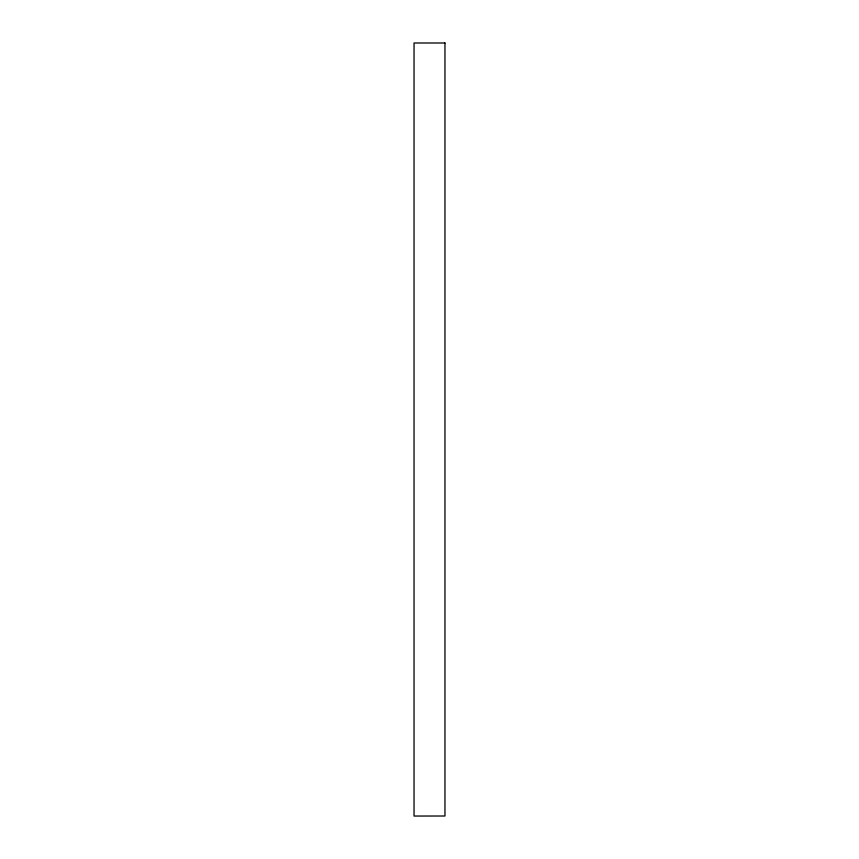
<?xml version="1.0" encoding="UTF-8"?>
<svg xmlns="http://www.w3.org/2000/svg" width="859" height="859" viewBox="0 0 859 859"><rect width="100%" height="100%" fill="white"/><g stroke="black" fill="none" stroke-linecap="round" stroke-linejoin="round"><path stroke-width="1.29" d="M444.962 42.993L414.038 42.993L414.038 816.05L444.962 816.007L444.962 42.95"/></g></svg>
